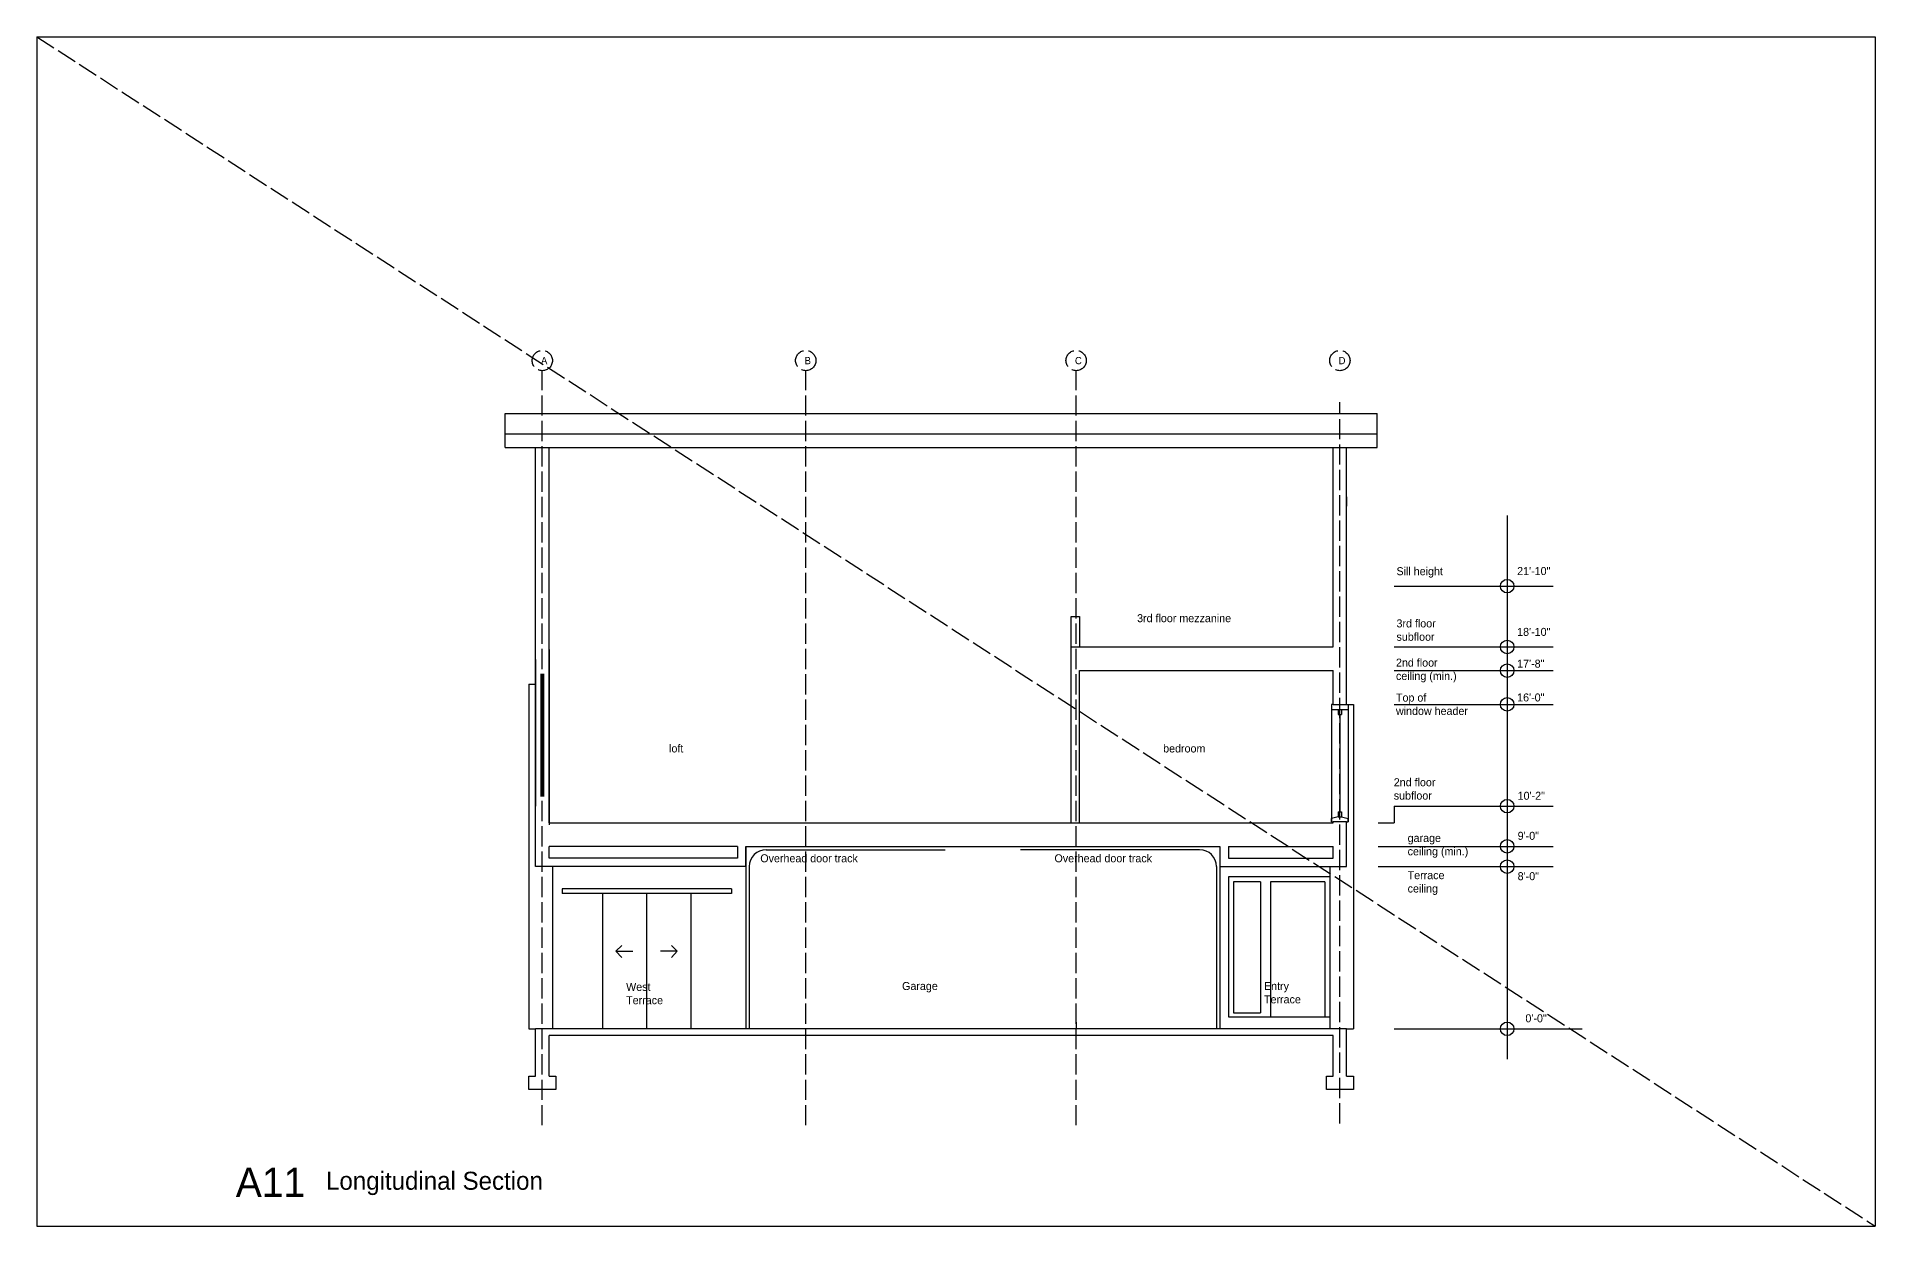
# Model space of a CAD drawing. Header units: inches. Extents: x -173 to 6851, y -1827 to 3486.
# Drawn here: x 3365 to 4453, y 1211 to 1915 of the extents above; entities that cross this region are included whole.
import ezdxf

# ---------------------------------------------------------------- set-up
doc = ezdxf.new("R2010")
doc.units = ezdxf.units.IN
doc.header["$MEASUREMENT"] = 0
doc.linetypes.add('ACAD_ISO02W100', pattern=[15, 12, -3])
for name, color, linetype in [('const', 7, 'Continuous'), ('e2', 251, 'Continuous'), ('glass', 172, 'Continuous'), ('grid', 252, 'ACAD_ISO02W100'), ('millwork', 253, 'Continuous'), ('soffit', 253, 'ACAD_ISO02W100'), ('walls', 7, 'Continuous')]:
    doc.layers.add(name, color=color, linetype=linetype)

msp = doc.modelspace()

# ---------------------------------------------------------------- linework, layer by layer
for p, q in [((3365.1, 1915.3), (3365.1, 1211.3)), ((3365.1, 1915.3), (4453.1, 1915.3)), ((4453.1, 1915.3), (4453.1, 1211.3)), ((3365.1, 1211.3), (4453.1, 1211.3))]:
    msp.add_line(p, q)
at = {"layer": 'e2'}
for p, q in [((4140.3, 1666.2), (4140.3, 1672.2)), ((3660.3, 1643), (3660.3, 1656.7)), ((4140.3, 1643), (4140.3, 1656.7)), ((4235.3, 1632), (4235.3, 1310.2)), ((4168.4, 1590.1), (4262.5, 1590.1)), ((3660.3, 1546.6), (3660.3, 1459.8)), ((3668.3, 1552.6), (3668.3, 1448.9)), ((4168.4, 1554.1), (4262.5, 1554.1)), ((3663.4, 1538.1), (3663.4, 1465.6)), ((3665.1, 1538.1), (3665.1, 1465.6)), ((4168.4, 1540.1), (4262.5, 1540.1)), ((3656.3, 1532.1), (3656.3, 1328.1)), ((3656.3, 1532.1), (3660.3, 1532.1)), ((4131.3, 1520.1), (4131.3, 1450.6)), ((4141.3, 1520.1), (4141.3, 1450.6)), ((4141.3, 1520.1), (4144.3, 1520.1)), ((4144.3, 1520.1), (4144.3, 1328.1)), ((4168.4, 1520.1), (4262.5, 1520.1)), ((4168.4, 1459.9), (4262.5, 1459.9)), ((4168.4, 1459.9), (4168.4, 1450.1)), ((4158.9, 1450.1), (4168.4, 1450.1)), ((3796.8, 1434.1), (3902.8, 1434.1)), ((4053.3, 1434.1), (3947.3, 1434.1)), ((4158.9, 1436.1), (4262.5, 1436.1)), ((3670.3, 1424.1), (3670.3, 1328.1)), ((3784.8, 1424.1), (3784.8, 1328.1)), ((4065.3, 1424.1), (4065.3, 1328.1)), ((4130.3, 1418.1), (4070.3, 1418.1)), ((4070.3, 1418.1), (4070.3, 1335.1)), ((4073.3, 1415.1), (4073.3, 1337.6)), ((4089.3, 1415.1), (4073.3, 1415.1)), ((4089.3, 1415.1), (4089.3, 1337.6)), ((4095.3, 1415.1), (4095.3, 1335.1)), ((4127.3, 1415.1), (4095.3, 1415.1)), ((4127.3, 1415.1), (4127.3, 1335.1)), ((4130.3, 1424.1), (4130.3, 1328.1)), ((4158.9, 1424.1), (4262.5, 1424.1)), ((3776.2, 1410.9), (3676, 1410.9)), ((3676, 1410.9), (3676, 1408.1)), ((3776.2, 1408.1), (3676, 1408.1)), ((3700, 1408.1), (3700, 1328.1)), ((3726, 1408.1), (3726, 1328.1)), ((3752.2, 1408.1), (3752.2, 1328.1)), ((3776.2, 1410.9), (3776.2, 1408.1)), ((3707.8, 1374), (3711.3, 1377.5)), ((3707.8, 1374), (3717.8, 1374)), ((3707.8, 1374), (3711.3, 1370.4)), ((3744.2, 1374), (3734.2, 1374)), ((3744.2, 1374), (3740.7, 1377.5)), ((3744.2, 1374), (3740.7, 1370.4)), ((3656.3, 1328.1), (3660.3, 1328.1)), ((4070.3, 1335.1), (4130.3, 1335.1)), ((4073.3, 1337.6), (4089.3, 1337.6)), ((4140.3, 1328.1), (4144.3, 1328.1)), ((4168.4, 1328.1), (4262.5, 1328.1)), ((4247.7, 1328.1), (4279.6, 1328.1))]:
    msp.add_line(p, q, dxfattribs=at)
for centre in [(4235.3, 1590.1), (4235.3, 1554.1), (4235.3, 1540.1), (4235.3, 1520.1), (4235.3, 1459.9), (4235.3, 1436.1), (4235.3, 1424.1), (4235.3, 1328.1)]:
    msp.add_circle(centre, 4, dxfattribs=at)
for centre, start, end in [((3796.8, 1424.1), 90, 180), ((4053.3, 1424.1), 0, 90)]:
    msp.add_arc(centre, 10, start, end, dxfattribs=at)
at = {"layer": 'glass'}
msp.add_line((3664.3, 1538.1), (3664.3, 1465.6), dxfattribs=at)
at = {"layer": 'grid'}
for p, q in [((3664.3, 1271), (3664.3, 1717.6)), ((3820.2, 1271), (3820.2, 1717.6)), ((3980.2, 1271), (3980.2, 1717.6)), ((4136.3, 1272), (4136.3, 1699))]:
    msp.add_line(p, q, dxfattribs=at)
for centre in [(3664.3, 1723.6), (3820.2, 1723.6), (3980.2, 1723.6), (4136.3, 1723.6)]:
    msp.add_circle(centre, 6, dxfattribs=at)
at = {"layer": 'millwork'}
for p, q in [((3642.3, 1680.2), (3642.3, 1692.3)), ((3642.3, 1692.3), (4158.3, 1692.3)), ((4158.3, 1680.2), (4158.3, 1692.3))]:
    msp.add_line(p, q, dxfattribs=at)
at = {"layer": 'soffit'}
msp.add_line((3365.1, 1915.3), (4453.1, 1211.3), dxfattribs=at)
at = {"layer": 'walls'}
for p, q in [((3642.3, 1672.2), (3642.3, 1680.2)), ((3642.3, 1680.2), (4158.3, 1680.2)), ((4158.3, 1672.2), (4158.3, 1680.2)), ((3642.3, 1672.2), (4158.3, 1672.2)), ((3660.3, 1424.1), (3660.3, 1672.2)), ((3668.3, 1450.1), (3668.3, 1672.2)), ((4132.3, 1554.1), (4132.3, 1672.2)), ((4140.3, 1542.4), (4140.3, 1672.2)), ((4140.3, 1656.7), (4140.3, 1666.2)), ((4140.3, 1643), (4140.3, 1637.4)), ((3977.2, 1450.1), (3977.2, 1572.1)), ((3977.2, 1572.1), (3982.2, 1572.1)), ((3982.2, 1572.1), (3982.2, 1554.1)), ((3977.2, 1554.1), (4132.3, 1554.1)), ((3982.2, 1450.1), (3982.2, 1540.1)), ((3982.2, 1540.1), (4132.3, 1540.1)), ((4132.3, 1520.1), (4132.3, 1540.1)), ((4140.3, 1520.1), (4140.3, 1542.4)), ((4131.3, 1520.1), (4131.3, 1517.1)), ((4132.3, 1520.1), (4131.3, 1520.1)), ((4131.3, 1517.1), (4141.3, 1517.1)), ((4132.3, 1520.1), (4140.3, 1520.1)), ((4135.3, 1517.1), (4137.3, 1517.1)), ((4135.3, 1517.1), (4135.3, 1514.1)), ((4135.3, 1514.1), (4137.3, 1514.1)), ((4136.3, 1514.1), (4136.3, 1456.6)), ((4137.3, 1517.1), (4137.3, 1514.1)), ((4140.3, 1520.1), (4141.3, 1520.1)), ((4141.3, 1520.1), (4141.3, 1517.1)), ((3668.3, 1450.1), (4132.3, 1450.1)), ((4135.3, 1453.6), (4131.3, 1452.6)), ((4131.3, 1450.6), (4131.3, 1452.6)), ((4131.3, 1450.6), (4132.3, 1450.6)), ((4132.3, 1450.1), (4132.3, 1450.6)), ((4140.3, 1450.6), (4132.3, 1450.6)), ((4135.3, 1456.6), (4135.3, 1453.6)), ((4135.3, 1456.6), (4137.3, 1456.6)), ((4135.3, 1453.6), (4137.3, 1453.6)), ((4137.3, 1456.6), (4137.3, 1453.6)), ((4137.3, 1453.6), (4141.3, 1452.6)), ((4140.3, 1424.1), (4140.3, 1450.6)), ((4140.3, 1450.6), (4141.3, 1450.6)), ((4141.3, 1450.6), (4141.3, 1452.6)), ((4141.3, 1450.6), (4141.3, 1450.6)), ((3779.8, 1436.1), (3668.3, 1436.1)), ((3668.3, 1429.1), (3668.3, 1436.1)), ((3779.8, 1429.1), (3668.3, 1429.1)), ((3779.8, 1436.1), (3779.8, 1429.1)), ((3784.8, 1436.1), (4065.3, 1436.1)), ((3784.8, 1424.1), (3784.8, 1436.1)), ((3784.8, 1436.1), (3784.8, 1424.1)), ((4065.3, 1436.1), (4065.3, 1424.1)), ((4070.3, 1436.1), (4132.3, 1436.1)), ((4070.3, 1436.1), (4070.3, 1429.1)), ((4070.3, 1429.1), (4132.3, 1429.1)), ((4132.3, 1429.1), (4132.3, 1436.1)), ((3784.8, 1424.1), (3660.3, 1424.1)), ((3786.8, 1424.1), (3786.8, 1328.1)), ((4063.3, 1424.1), (4063.3, 1328.1)), ((4065.3, 1424.1), (4140.3, 1424.1)), ((4140.3, 1328.1), (3660.3, 1328.1)), ((3660.3, 1300.1), (3660.3, 1328.1)), ((3980.2, 1332.1), (3980.2, 1328.1)), ((4140.3, 1300.1), (4140.3, 1328.1)), ((4132.3, 1324.1), (3668.3, 1324.1)), ((3668.3, 1300.1), (3668.3, 1324.1)), ((4132.3, 1300.1), (4132.3, 1324.1)), ((3656.3, 1300.1), (3660.3, 1300.1)), ((3656.3, 1292.1), (3656.3, 1300.1)), ((3668.3, 1300.1), (3672.3, 1300.1)), ((3672.3, 1300.1), (3672.3, 1292.1)), ((4128.3, 1292.1), (4128.3, 1300.1)), ((4128.3, 1300.1), (4132.3, 1300.1)), ((4140.3, 1300.1), (4144.3, 1300.1)), ((4144.3, 1300.1), (4144.3, 1292.1)), ((3672.3, 1292.1), (3656.3, 1292.1)), ((4144.3, 1292.1), (4128.3, 1292.1))]:
    msp.add_line(p, q, dxfattribs=at)

# ---------------------------------------------------------------- texts
at = {"layer": 'const', "attachment_point": 1}
for s, insert, char_height, width in [('A', (3663.5, 1725.7), 4.26, 1625.197), ('B', (3819.5, 1725.7), 4.26, 1625.197), ('C', (3979.5, 1725.7), 4.26, 1625.197), ('D', (4135.5, 1725.7), 4.26, 1625.197), ('Sill height', (4169.8, 1601.3), 4.736, 1805.775), ('21\'-10"', (4241.2, 1601.4), 4.74, 1805.775), ('3rd floor mezzanine', (4016.3, 1573.5), 4.736, 1805.775), ('3rd floor^Jsubfloor', (4169.8, 1570.4), 4.736, 1805.775), ('18\'-10"', (4241.2, 1565.4), 4.74, 1805.775), ('\\P2nd floor^Jceiling (min.)', (4169.5, 1555.1), 4.736, 1805.775), ('\\P17\'-8"', (4241.2, 1554.5), 4.74, 1805.775), ('\\PTop of \\Pwindow header', (4169.5, 1534.4), 4.736, 1805.775), ('\\P16\'-0"', (4241.2, 1534.5), 4.74, 1805.775), ('loft', (3739.3, 1496.4), 4.74, 1805.775), ('bedroom', (4031.7, 1496.4), 4.74, 1805.775), ('2nd floor^Jsubfloor', (4168.2, 1476.4), 4.736, 1805.775), ('10\'-2"', (4241.5, 1468.4), 4.74, 1805.775), ('garage^Jceiling (min.)', (4176.4, 1443.4), 4.736, 1805.775), ('9\'-0"', (4241.5, 1444.7), 4.74, 1805.775), ('Overhead door track', (3793.3, 1431.4), 4.736, 1805.775), ('Overhead door track', (3967.4, 1431.4), 4.736, 1805.775), ('Terrace^Jceiling', (4176.4, 1421.4), 4.736, 1805.775), ('8\'-0"', (4241.5, 1420.8), 4.74, 1805.775), ('West\\PTerrace', (3713.9, 1355.3), 4.74, 1805.775), ('Garage', (3877.2, 1355.8), 4.74, 1805.775), ('Entry^JTerrace', (4091.4, 1355.8), 4.736, 1805.775), ('0\'-0"', (4246.1, 1336.7), 4.74, 1805.775), ('A11', (3482.9, 1245.9), 17.26, 6582.049), ('Longitudinal Section', (3536.3, 1243.5), 10.656, 4062.993)]:
    msp.add_mtext(s, dxfattribs=dict(at, insert=insert, char_height=char_height, width=width))

doc.saveas('drawing.dxf')
